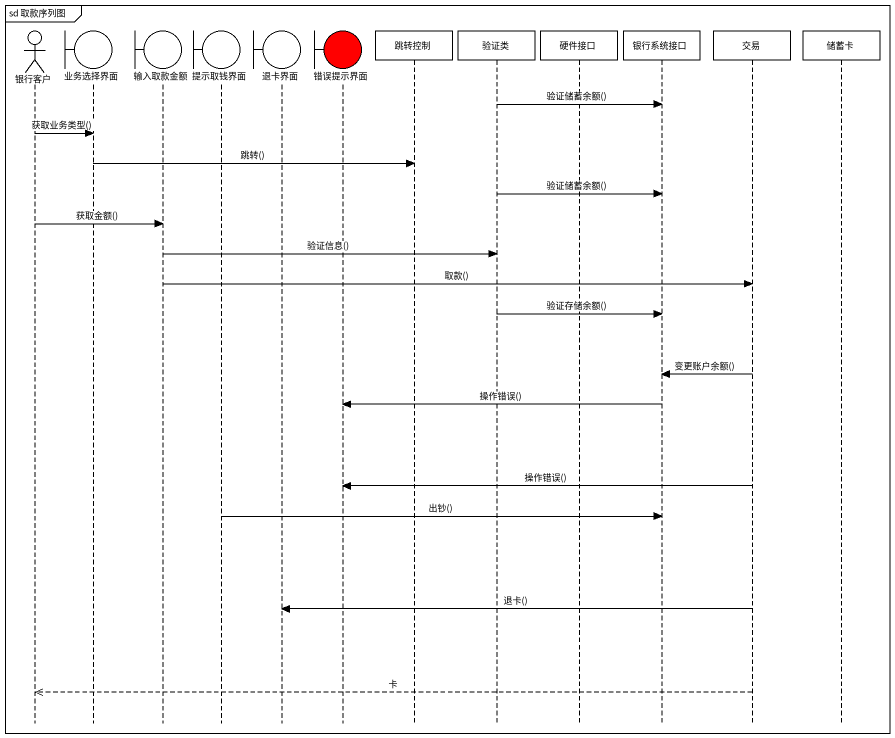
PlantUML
@startuml
mainframe sd 取款序列图
hide footbox
actor 银行客户
boundary 业务选择界面
boundary 输入取款金额
boundary 提示取钱界面
boundary 退卡界面
boundary 错误提示界面 #FF0000
participant 跳转控制
participant 验证类
participant 硬件接口
participant 银行系统接口
participant 交易
participant 储蓄卡

验证类 -> 银行系统接口 : 验证储蓄余额()
银行客户 -> 业务选择界面 : 获取业务类型()
业务选择界面 -> 跳转控制 : 跳转()
验证类 -> 银行系统接口 : 验证储蓄余额()
银行客户 -> 输入取款金额 : 获取金额()
输入取款金额 -> 验证类 : 验证信息()
输入取款金额 -> 交易 : 取款()
验证类 -> 银行系统接口 : 验证存储余额()
交易 -> 银行系统接口 : 变更账户余额()
银行系统接口 -> 错误提示界面 : 操作错误()
交易 -> 错误提示界面 : 操作错误()
提示取钱界面 -> 银行系统接口 : 出钞()
交易 -> 退卡界面 : 退卡()
交易 -->> 银行客户 : 卡
@enduml
